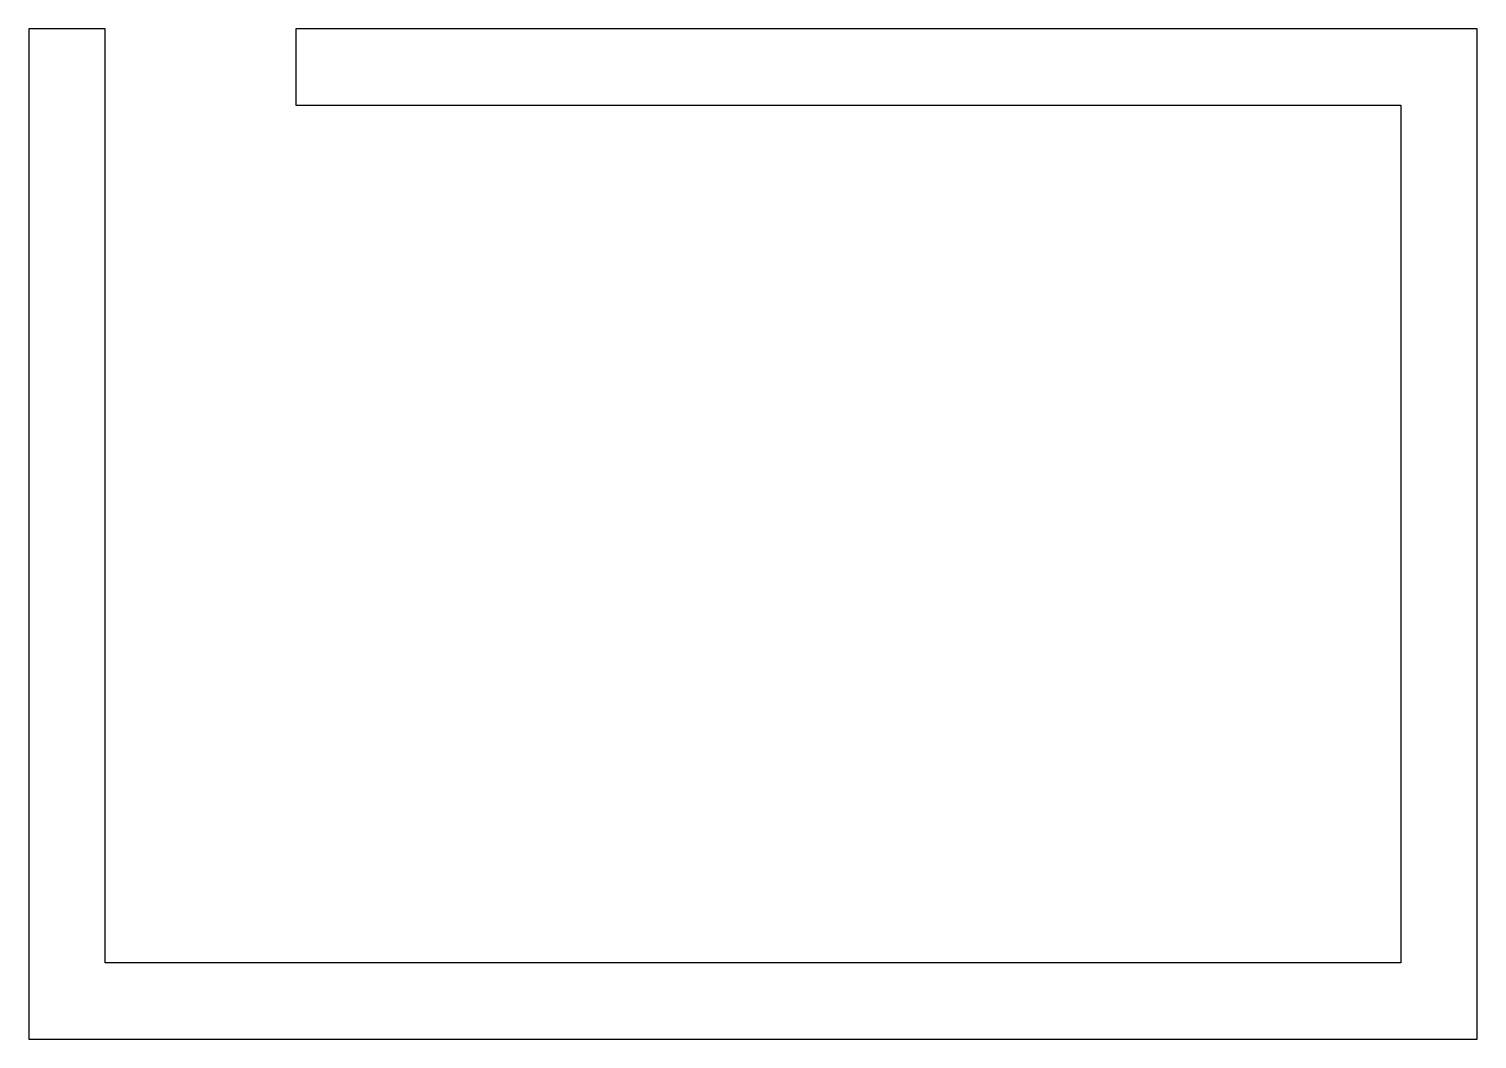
# Model space of a CAD drawing. Header units: inches. Extents: x -4.46 to -0.66, y 0.8 to 3.45.
import ezdxf

# ---------------------------------------------------------------- set-up
doc = ezdxf.new("R2010")
doc.units = ezdxf.units.IN
doc.layers.get('0').update_dxf_attribs({"linetype": 'CONTINUOUS'})

msp = doc.modelspace()

# ---------------------------------------------------------------- linework, layer by layer
msp.add_lwpolyline([(-4.2617, 1), (-4.2617, 3.45), (-4.4617, 3.45), (-4.4617, 0.8), (-0.6617, 0.8), (-0.6617, 3.45), (-3.7617, 3.45), (-3.7617, 3.25), (-0.8617, 3.25), (-0.8617, 1)], close=True)

doc.saveas('drawing.dxf')
